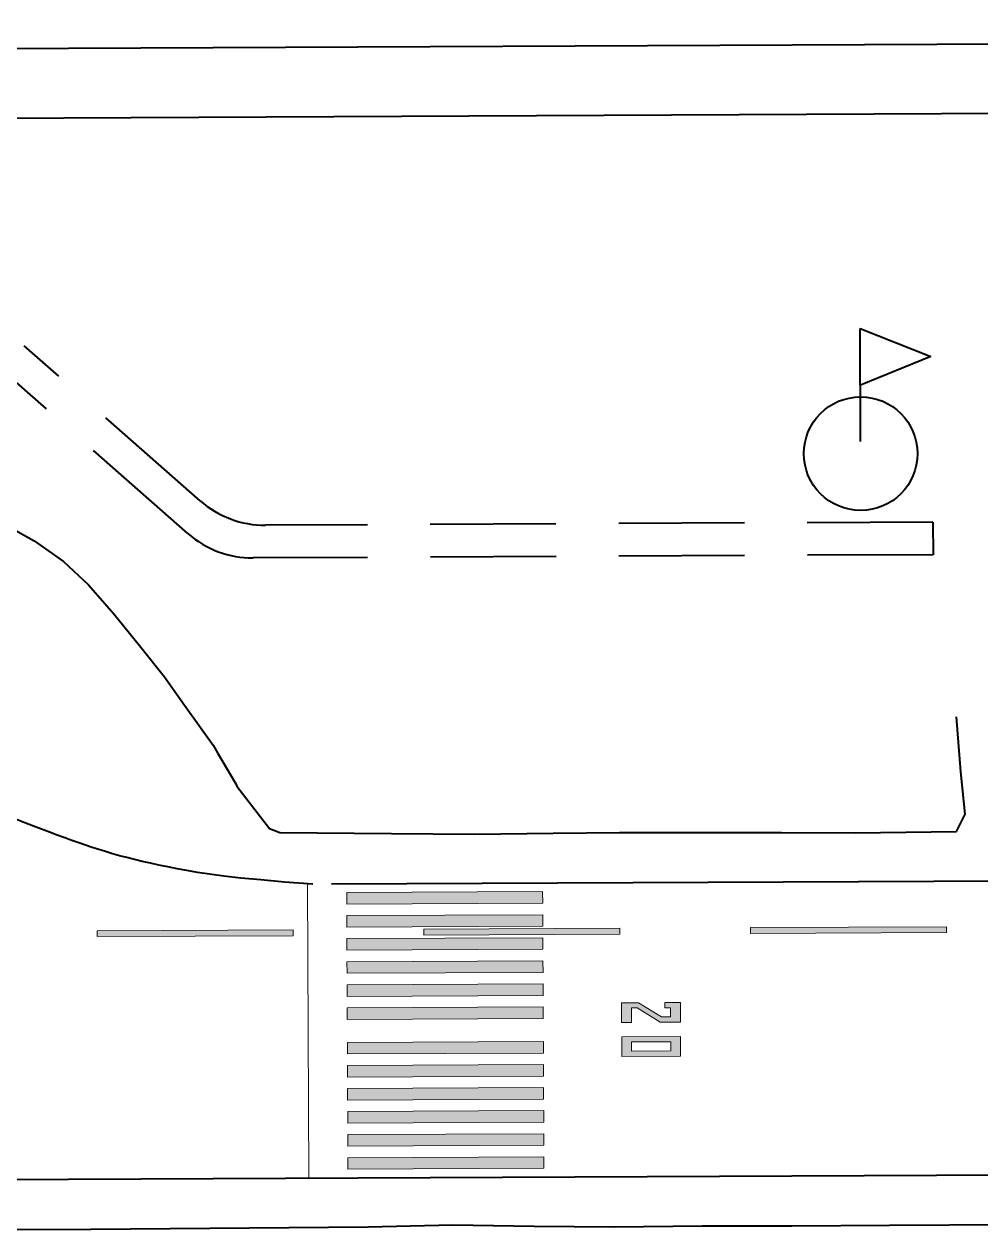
# Model space of a CAD drawing. Header units: metres. Extents: x 625987 to 635197, y 3048449 to 3066446.
# Drawn here: x 634613.162 to 634615.066, y 3063198.547 to 3063200.947 of the extents above; entities that cross this region are included whole.
import ezdxf

# ---------------------------------------------------------------- set-up
doc = ezdxf.new("R2010")
doc.units = ezdxf.units.M
doc.linetypes.add('CONTINOUS', pattern=[0])
doc.linetypes.add('HIDDEN', pattern=[0.375, 0.25, -0.125])
for name, color, linetype, lineweight in [('C-CLER-AERO', 253, 'Continuous', 5), ('C-EQPM-NAVD', 253, 'Continuous', 5), ('C-NTWK-WATR-AIRF', 253, 'HIDDEN', 0), ('C-ROAD-AIRF', 253, 'Continuous', 5), ('C-RUNN', 253, 'Continuous', 5), ('C-RUNN-MARK', 253, 'Continuous', 0), ('C-RUNW-IDEN', 253, 'Continuous', 0), ('C-RUNW-MARK', 252, 'Continuous', 20), ('C-SHLD', 253, 'Continuous', 5)]:
    doc.layers.add(name, color=color, linetype=linetype, lineweight=lineweight)
doc.layers.add('C-ROAD-CNTR-N', color=92, linetype='Continuous')
doc.styles.add('ADPI R', font='swiss.ttf')
doc.linetypes.add('OLS', pattern='A,4,-2,4,-2,["OLS",ADPI R,S=1.2,R=0,X=-1.7,Y=-0.5],-2,4,-2,4,-2', length=26)

# ---------------------------------------------------------------- blocks, each defined once
blk = doc.blocks.new('*U22')
at = {"layer": 'C-RUNN-MARK'}
for points in [[(634778.47, 3066265.29), (634767.52, 3066237.36), (634768.36, 3066237.03), (634779.31, 3066264.97)], [(634761.06, 3066218.41), (634760.23, 3066218.74), (634749.28, 3066190.81), (634750.12, 3066190.48)], [(634742.82, 3066171.86), (634741.98, 3066172.19), (634731.04, 3066144.26), (634731.88, 3066143.93)]]:
    blk.add_hatch(color=256, dxfattribs=at).paths.add_polyline_path(points)
for points in [[(634778.47, 3066265.29), (634767.52, 3066237.36), (634768.36, 3066237.03), (634779.31, 3066264.97)], [(634760.23, 3066218.74), (634749.28, 3066190.81), (634750.12, 3066190.48), (634761.06, 3066218.41)], [(634741.98, 3066172.19), (634731.04, 3066144.26), (634731.88, 3066143.93), (634742.82, 3066171.86)]]:
    blk.add_lwpolyline(points, close=True, dxfattribs=at)
blk = doc.blocks.new('*U23')
at = {"layer": 'C-RUNN-MARK'}
for points in [[(634778.47, 3066265.29), (634767.52, 3066237.36), (634768.36, 3066237.03), (634779.31, 3066264.97)], [(634761.06, 3066218.41), (634760.23, 3066218.74), (634749.28, 3066190.81), (634750.12, 3066190.48)], [(634742.82, 3066171.86), (634741.98, 3066172.19), (634731.04, 3066144.26), (634731.88, 3066143.93)]]:
    blk.add_hatch(color=256, dxfattribs=at).paths.add_polyline_path(points)
for points in [[(634778.47, 3066265.29), (634767.52, 3066237.36), (634768.36, 3066237.03), (634779.31, 3066264.97)], [(634760.23, 3066218.74), (634749.28, 3066190.81), (634750.12, 3066190.48), (634761.06, 3066218.41)], [(634741.98, 3066172.19), (634731.04, 3066144.26), (634731.88, 3066143.93), (634742.82, 3066171.86)]]:
    blk.add_lwpolyline(points, close=True, dxfattribs=at)
blk = doc.blocks.new('*E24')
at = {"layer": 'C-RUNN-MARK', "lineweight": 40, "xscale": 0.002599165789046899, "yscale": 0.002599239349365234, "zscale": 0.002599200000986457, "rotation": 111.6696554593716}
for name in ['*U22', '*U23']:
    blk.add_blockref(name, (642697.49157, 3064542.5593, 2882.9083), dxfattribs=at)
blk = doc.blocks.new('ID PISTE - 20-flat-1')
at = {"layer": 'C-RUNW-MARK'}
h = blk.add_hatch(color=256, dxfattribs=at)
h.paths.add_polyline_path([(57, -1.1), (48, -1.1), (48, -4.1), (57, -4.1)])
h.paths.add_polyline_path([(55.5, -3.3), (55.5, -1.9), (49.5, -1.9), (49.5, -3.3)], flags=16)
h.paths.add_polyline_path([(57, 4.1), (57, 1.1), (53.87, 1.1), (50.37, 3.3), (49.5, 3.3), (49.5, 1.1), (48, 1.1), (48, 4.1), (50.6, 4.1), (54.1, 1.9), (55.5, 1.9), (55.5, 3.3), (54.6, 3.3), (54.6, 4.1)])
at = {"layer": 'C-RUNW-MARK', "flags": 128}
for points in [[(57, 4.1), (57, 1.1), (53.87, 1.1), (50.37, 3.3), (49.5, 3.3), (49.5, 1.1), (48, 1.1), (48, 4.1), (50.6, 4.1), (54.1, 1.9), (55.5, 1.9), (55.5, 3.3), (54.6, 3.3), (54.6, 4.1)], [(57, -1.1), (48, -1.1), (48, -4.1), (57, -4.1)], [(55.5, -3.3), (55.5, -1.9), (49.5, -1.9), (49.5, -3.3)]]:
    blk.add_lwpolyline(points, close=True, dxfattribs=at)
blk = doc.blocks.new('SEUIL 45-flat-2')
at = {"layer": 'C-RUNW-IDEN'}
h = blk.add_hatch(color=256, dxfattribs=at)
h.paths.add_polyline_path([(36, -21.18), (6, -21.18), (6, -19.41), (36, -19.41)])
h.paths.add_polyline_path([(36, -14.12), (6, -14.12), (6, -12.35), (36, -12.35)])
h.paths.add_polyline_path([(6, -10.59), (36, -10.59), (36, -8.82), (6, -8.82)])
h.paths.add_polyline_path([(36, -7.06), (6, -7.06), (6, -5.29), (36, -5.29)])
h.paths.add_polyline_path([(36, -3.53), (6, -3.53), (6, -1.76), (36, -1.76)])
h.paths.add_polyline_path([(6, -17.65), (6, -15.88), (36, -15.88), (36, -17.65)])
h.paths.add_polyline_path([(36, 21.18), (6, 21.18), (6, 19.41), (36, 19.41)])
h.paths.add_polyline_path([(36, 14.12), (6, 14.12), (6, 12.35), (36, 12.35)])
h.paths.add_polyline_path([(6, 10.59), (36, 10.59), (36, 8.82), (6, 8.82)])
h.paths.add_polyline_path([(36, 7.06), (6, 7.06), (6, 5.29), (36, 5.29)])
h.paths.add_polyline_path([(36, 3.53), (6, 3.53), (6, 1.76), (36, 1.76)])
h.paths.add_polyline_path([(6, 17.65), (6, 15.88), (36, 15.88), (36, 17.65)])
blk.add_line((0, -22.5), (0, 22.5), dxfattribs=at)
for points in [[(36, 21.18), (6, 21.18), (6, 19.41), (36, 19.41)], [(6, 17.65), (6, 15.88), (36, 15.88), (36, 17.65)], [(36, 14.12), (6, 14.12), (6, 12.35), (36, 12.35)], [(6, 10.59), (36, 10.59), (36, 8.82), (6, 8.82)], [(36, 7.06), (6, 7.06), (6, 5.29), (36, 5.29)], [(36, 3.53), (6, 3.53), (6, 1.76), (36, 1.76)], [(36, -3.53), (6, -3.53), (6, -1.76), (36, -1.76)], [(36, -7.06), (6, -7.06), (6, -5.29), (36, -5.29)], [(6, -10.59), (36, -10.59), (36, -8.82), (6, -8.82)], [(36, -14.12), (6, -14.12), (6, -12.35), (36, -12.35)], [(6, -17.65), (6, -15.88), (36, -15.88), (36, -17.65)], [(36, -21.18), (6, -21.18), (6, -19.41), (36, -19.41)]]:
    blk.add_lwpolyline(points, close=True, dxfattribs=at)

msp = doc.modelspace()

# ---------------------------------------------------------------- linework, layer by layer
at = {"layer": 'C-CLER-AERO', "linetype": 'OLS', "lineweight": 40}
msp.add_line((634612.9391, 3063200.7588, 24568986.0801), (634652.5765, 3063200.9465, 24568986.0801), dxfattribs=at)
msp.add_line((634612.9391, 3063200.7588, 24568986.0801), (634652.5765, 3063200.9465, 24568986.0801), dxfattribs=at)
at = {"layer": 'C-EQPM-NAVD', "linetype": 'CONTINOUS', "lineweight": 40, "ltscale": 2}
for p, q in [((634614.8267, 3063200.1158, 24568986.0801), (634614.8256, 3063200.3407, 24568986.0801)), ((634614.8256, 3063200.3407, 24568986.0801), (634614.9666, 3063200.2851, 24568986.0801)), ((634614.8267, 3063200.1158, 24568986.0801), (634614.8256, 3063200.3407, 24568986.0801)), ((634614.8256, 3063200.3407, 24568986.0801), (634614.9666, 3063200.2851, 24568986.0801)), ((634614.9666, 3063200.2851, 24568986.0801), (634614.8261, 3063200.2282, 24568986.0801)), ((634614.9666, 3063200.2851, 24568986.0801), (634614.8261, 3063200.2282, 24568986.0801))]:
    msp.add_line(p, q, dxfattribs=at)
msp.add_ellipse((634614.8267, 3063200.0919, 24568986.0801), major_axis=(-0.0799, 0.0799), ratio=1, start_param=3.926991, end_param=10.210176, dxfattribs=at)
msp.add_ellipse((634614.8267, 3063200.0919, 24568986.0801), major_axis=(-0.0799, 0.0799), ratio=1, start_param=3.926991, end_param=10.210176, dxfattribs=at)
at = {"layer": 'C-NTWK-WATR-AIRF', "lineweight": 40}
for p, q in [((634613.5128, 3063199.9981, 24568986.0801), (634613.1625, 3063200.3063, 24568986.0801)), ((634613.5128, 3063199.9981, 24568986.0801), (634613.1625, 3063200.3063, 24568986.0801)), ((634613.4884, 3063199.933, 24568986.0801), (634613.1202, 3063200.257, 24568986.0801)), ((634613.4884, 3063199.933, 24568986.0801), (634613.1202, 3063200.257, 24568986.0801)), ((634614.9704, 3063199.9557, 24568986.0801), (634613.6425, 3063199.9495, 24568986.0801)), ((634614.9704, 3063199.9557, 24568986.0801), (634613.6425, 3063199.9495, 24568986.0801)), ((634614.9704, 3063199.9557, 24568986.0801), (634614.9707, 3063199.8908, 24568986.0801)), ((634614.9704, 3063199.9557, 24568986.0801), (634614.9707, 3063199.8908, 24568986.0801)), ((634614.9707, 3063199.8908, 24568986.0801), (634613.6181, 3063199.8844, 24568986.0801)), ((634614.9707, 3063199.8908, 24568986.0801), (634613.6181, 3063199.8844, 24568986.0801))]:
    msp.add_line(p, q, dxfattribs=at)
for centre, start_param, end_param in [((634613.6416, 3063200.1444, 24568986.0801), 1.634493, 2.360931), ((634613.6416, 3063200.1444, 24568986.0801), 1.634493, 2.360931), ((634613.6172, 3063200.0793, 24568986.0801), 1.634495, 2.360933), ((634613.6172, 3063200.0793, 24568986.0801), 1.634495, 2.360933)]:
    msp.add_ellipse(centre, major_axis=(-0.1378, 0.1378), ratio=1, start_param=start_param, end_param=end_param, dxfattribs=at)
at = {"layer": 'C-ROAD-AIRF', "lineweight": 40}
msp.add_line((634612.4098, 3063200.8948, 24568986.0801), (634616.5358, 3063200.9133, 24568986.0801), dxfattribs=at)
msp.add_line((634612.4098, 3063200.8948, 24568986.0801), (634616.5358, 3063200.9133, 24568986.0801), dxfattribs=at)
at = {"layer": 'C-RUNN', "lineweight": 40, "ltscale": 0.1}
for p, q in [((634613.1641, 3063199.3571, 24568986.0801), (634613.1471, 3063199.3637, 24568986.0801)), ((634613.1641, 3063199.3571, 24568986.0801), (634613.1471, 3063199.3637, 24568986.0801)), ((634613.1809, 3063199.3507, 24568986.0801), (634613.1641, 3063199.3571, 24568986.0801)), ((634613.1809, 3063199.3507, 24568986.0801), (634613.1641, 3063199.3571, 24568986.0801)), ((634613.1972, 3063199.3446, 24568986.0801), (634613.1809, 3063199.3507, 24568986.0801)), ((634613.1972, 3063199.3446, 24568986.0801), (634613.1809, 3063199.3507, 24568986.0801)), ((634613.2131, 3063199.3386, 24568986.0801), (634613.1972, 3063199.3446, 24568986.0801)), ((634613.2131, 3063199.3386, 24568986.0801), (634613.1972, 3063199.3446, 24568986.0801)), ((634613.2285, 3063199.333, 24568986.0801), (634613.2131, 3063199.3386, 24568986.0801)), ((634613.2285, 3063199.333, 24568986.0801), (634613.2131, 3063199.3386, 24568986.0801)), ((634613.2432, 3063199.3276, 24568986.0801), (634613.2285, 3063199.333, 24568986.0801)), ((634613.2432, 3063199.3276, 24568986.0801), (634613.2285, 3063199.333, 24568986.0801)), ((634613.2574, 3063199.3224, 24568986.0801), (634613.2432, 3063199.3276, 24568986.0801)), ((634613.2574, 3063199.3224, 24568986.0801), (634613.2432, 3063199.3276, 24568986.0801)), ((634613.2711, 3063199.3176, 24568986.0801), (634613.2574, 3063199.3224, 24568986.0801)), ((634613.2711, 3063199.3176, 24568986.0801), (634613.2574, 3063199.3224, 24568986.0801)), ((634613.2846, 3063199.3129, 24568986.0801), (634613.2711, 3063199.3176, 24568986.0801)), ((634613.2846, 3063199.3129, 24568986.0801), (634613.2711, 3063199.3176, 24568986.0801)), ((634613.2979, 3063199.3084, 24568986.0801), (634613.2846, 3063199.3129, 24568986.0801)), ((634613.2979, 3063199.3084, 24568986.0801), (634613.2846, 3063199.3129, 24568986.0801)), ((634613.3112, 3063199.3041, 24568986.0801), (634613.2979, 3063199.3084, 24568986.0801)), ((634613.3112, 3063199.3041, 24568986.0801), (634613.2979, 3063199.3084, 24568986.0801)), ((634613.3246, 3063199.3, 24568986.0801), (634613.3112, 3063199.3041, 24568986.0801)), ((634613.3246, 3063199.3, 24568986.0801), (634613.3112, 3063199.3041, 24568986.0801)), ((634613.3383, 3063199.2959, 24568986.0801), (634613.3246, 3063199.3, 24568986.0801)), ((634613.3383, 3063199.2959, 24568986.0801), (634613.3246, 3063199.3, 24568986.0801)), ((634613.3523, 3063199.292, 24568986.0801), (634613.3383, 3063199.2959, 24568986.0801)), ((634613.3523, 3063199.292, 24568986.0801), (634613.3383, 3063199.2959, 24568986.0801)), ((634613.3668, 3063199.2881, 24568986.0801), (634613.3523, 3063199.292, 24568986.0801)), ((634613.3668, 3063199.2881, 24568986.0801), (634613.3523, 3063199.292, 24568986.0801)), ((634613.3818, 3063199.2843, 24568986.0801), (634613.3668, 3063199.2881, 24568986.0801)), ((634613.3818, 3063199.2843, 24568986.0801), (634613.3668, 3063199.2881, 24568986.0801)), ((634613.3974, 3063199.2805, 24568986.0801), (634613.3818, 3063199.2843, 24568986.0801)), ((634613.3974, 3063199.2805, 24568986.0801), (634613.3818, 3063199.2843, 24568986.0801)), ((634613.4137, 3063199.2768, 24568986.0801), (634613.3974, 3063199.2805, 24568986.0801)), ((634613.4137, 3063199.2768, 24568986.0801), (634613.3974, 3063199.2805, 24568986.0801)), ((634613.4306, 3063199.2731, 24568986.0801), (634613.4137, 3063199.2768, 24568986.0801)), ((634613.4306, 3063199.2731, 24568986.0801), (634613.4137, 3063199.2768, 24568986.0801)), ((634613.4482, 3063199.2695, 24568986.0801), (634613.4306, 3063199.2731, 24568986.0801)), ((634613.4482, 3063199.2695, 24568986.0801), (634613.4306, 3063199.2731, 24568986.0801)), ((634613.4667, 3063199.2659, 24568986.0801), (634613.4482, 3063199.2695, 24568986.0801)), ((634613.4667, 3063199.2659, 24568986.0801), (634613.4482, 3063199.2695, 24568986.0801)), ((634613.486, 3063199.2623, 24568986.0801), (634613.4667, 3063199.2659, 24568986.0801)), ((634613.486, 3063199.2623, 24568986.0801), (634613.4667, 3063199.2659, 24568986.0801)), ((634613.5072, 3063199.2587, 24568986.0801), (634613.486, 3063199.2623, 24568986.0801)), ((634613.5072, 3063199.2587, 24568986.0801), (634613.486, 3063199.2623, 24568986.0801)), ((634613.5315, 3063199.255, 24568986.0801), (634613.5072, 3063199.2587, 24568986.0801)), ((634613.5315, 3063199.255, 24568986.0801), (634613.5072, 3063199.2587, 24568986.0801)), ((634613.5598, 3063199.2513, 24568986.0801), (634613.5315, 3063199.255, 24568986.0801)), ((634613.5598, 3063199.2513, 24568986.0801), (634613.5315, 3063199.255, 24568986.0801)), ((634613.5934, 3063199.2475, 24568986.0801), (634613.5598, 3063199.2513, 24568986.0801)), ((634613.5934, 3063199.2475, 24568986.0801), (634613.5598, 3063199.2513, 24568986.0801)), ((634613.6334, 3063199.2436, 24568986.0801), (634613.5934, 3063199.2475, 24568986.0801)), ((634613.6334, 3063199.2436, 24568986.0801), (634613.5934, 3063199.2475, 24568986.0801)), ((634613.6808, 3063199.2396, 24568986.0801), (634613.6334, 3063199.2436, 24568986.0801)), ((634613.6808, 3063199.2396, 24568986.0801), (634613.6334, 3063199.2436, 24568986.0801)), ((634613.7368, 3063199.2354, 24568986.0801), (634613.6808, 3063199.2396, 24568986.0801)), ((634613.7368, 3063199.2354, 24568986.0801), (634613.6808, 3063199.2396, 24568986.0801)), ((634613.7743, 3063199.2357, 24568986.0801), (634619.1352, 3063199.2611, 24568986.0801)), ((634613.7743, 3063199.2357, 24568986.0801), (634619.1352, 3063199.2611, 24568986.0801)), ((634612.5029, 3063198.6448, 24568986.0801), (634617.0879, 3063198.6665, 24568986.0801)), ((634612.5029, 3063198.6448, 24568986.0801), (634617.0879, 3063198.6665, 24568986.0801))]:
    msp.add_line(p, q, dxfattribs=at)
at = {"layer": 'C-SHLD', "lineweight": 40}
for p, q in [((634613.1247, 3063199.9508, 24568986.0801), (634613.1823, 3063199.9182, 24568986.0801)), ((634613.1247, 3063199.9508, 24568986.0801), (634613.1823, 3063199.9182, 24568986.0801)), ((634613.1823, 3063199.9182, 24568986.0801), (634613.2409, 3063199.8773, 24568986.0801)), ((634613.1823, 3063199.9182, 24568986.0801), (634613.2409, 3063199.8773, 24568986.0801)), ((634613.2409, 3063199.8773, 24568986.0801), (634613.2905, 3063199.8307, 24568986.0801)), ((634613.2409, 3063199.8773, 24568986.0801), (634613.2905, 3063199.8307, 24568986.0801)), ((634613.2905, 3063199.8307, 24568986.0801), (634613.3407, 3063199.7735, 24568986.0801)), ((634613.2905, 3063199.8307, 24568986.0801), (634613.3407, 3063199.7735, 24568986.0801)), ((634613.3407, 3063199.7735, 24568986.0801), (634613.392, 3063199.7099, 24568986.0801)), ((634613.3407, 3063199.7735, 24568986.0801), (634613.392, 3063199.7099, 24568986.0801)), ((634613.392, 3063199.7099, 24568986.0801), (634613.4416, 3063199.648, 24568986.0801)), ((634613.392, 3063199.7099, 24568986.0801), (634613.4416, 3063199.648, 24568986.0801)), ((634613.4416, 3063199.648, 24568986.0801), (634613.4814, 3063199.5913, 24568986.0801)), ((634613.4416, 3063199.648, 24568986.0801), (634613.4814, 3063199.5913, 24568986.0801)), ((634613.4814, 3063199.5913, 24568986.0801), (634613.5388, 3063199.5118, 24568986.0801)), ((634613.4814, 3063199.5913, 24568986.0801), (634613.5388, 3063199.5118, 24568986.0801)), ((634615.0263, 3063199.4591, 24568986.0801), (634615.0171, 3063199.5683, 24568986.0801)), ((634615.0263, 3063199.4591, 24568986.0801), (634615.0171, 3063199.5683, 24568986.0801)), ((634613.5388, 3063199.5118, 24568986.0801), (634613.5469, 3063199.4965, 24568986.0801)), ((634613.5388, 3063199.5118, 24568986.0801), (634613.5469, 3063199.4965, 24568986.0801)), ((634613.5469, 3063199.4965, 24568986.0801), (634613.5838, 3063199.4348, 24568986.0801)), ((634613.5469, 3063199.4965, 24568986.0801), (634613.5838, 3063199.4348, 24568986.0801)), ((634615.0349, 3063199.3743, 24568986.0801), (634615.0263, 3063199.4591, 24568986.0801)), ((634615.0349, 3063199.3743, 24568986.0801), (634615.0263, 3063199.4591, 24568986.0801)), ((634613.5838, 3063199.4348, 24568986.0801), (634613.5859, 3063199.4304, 24568986.0801)), ((634613.5838, 3063199.4348, 24568986.0801), (634613.5859, 3063199.4304, 24568986.0801)), ((634613.5859, 3063199.4304, 24568986.0801), (634613.6506, 3063199.3458, 24568986.0801)), ((634613.5859, 3063199.4304, 24568986.0801), (634613.6506, 3063199.3458, 24568986.0801)), ((634615.0176, 3063199.3401, 24568986.0801), (634615.0349, 3063199.3743, 24568986.0801)), ((634615.0176, 3063199.3401, 24568986.0801), (634615.0349, 3063199.3743, 24568986.0801)), ((634613.6506, 3063199.3458, 24568986.0801), (634613.6709, 3063199.3381, 24568986.0801)), ((634613.6506, 3063199.3458, 24568986.0801), (634613.6709, 3063199.3381, 24568986.0801)), ((634613.6709, 3063199.3381, 24568986.0801), (634613.8933, 3063199.3358, 24568986.0801)), ((634613.6709, 3063199.3381, 24568986.0801), (634613.8933, 3063199.3358, 24568986.0801)), ((634613.8933, 3063199.3358, 24568986.0801), (634614.0583, 3063199.3348, 24568986.0801)), ((634613.8933, 3063199.3358, 24568986.0801), (634614.0583, 3063199.3348, 24568986.0801)), ((634614.0583, 3063199.3348, 24568986.0801), (634614.2151, 3063199.3368, 24568986.0801)), ((634614.0583, 3063199.3348, 24568986.0801), (634614.2151, 3063199.3368, 24568986.0801)), ((634614.2151, 3063199.3368, 24568986.0801), (634614.3467, 3063199.3381, 24568986.0801)), ((634614.2151, 3063199.3368, 24568986.0801), (634614.3467, 3063199.3381, 24568986.0801)), ((634614.3467, 3063199.3381, 24568986.0801), (634614.5062, 3063199.338, 24568986.0801)), ((634614.3467, 3063199.3381, 24568986.0801), (634614.5062, 3063199.338, 24568986.0801)), ((634614.5062, 3063199.338, 24568986.0801), (634614.6694, 3063199.3381, 24568986.0801)), ((634614.5062, 3063199.338, 24568986.0801), (634614.6694, 3063199.3381, 24568986.0801)), ((634614.6694, 3063199.3381, 24568986.0801), (634614.8155, 3063199.3376, 24568986.0801)), ((634614.6694, 3063199.3381, 24568986.0801), (634614.8155, 3063199.3376, 24568986.0801)), ((634614.8155, 3063199.3376, 24568986.0801), (634615.0176, 3063199.3401, 24568986.0801)), ((634614.8155, 3063199.3376, 24568986.0801), (634615.0176, 3063199.3401, 24568986.0801)), ((634613.0053, 3063198.5474, 24568986.0801), (634613.2953, 3063198.5488, 24568986.0801)), ((634613.0053, 3063198.5474, 24568986.0801), (634613.2953, 3063198.5488, 24568986.0801)), ((634613.2953, 3063198.5488, 24568986.0801), (634613.8468, 3063198.5535, 24568986.0801)), ((634613.2953, 3063198.5488, 24568986.0801), (634613.8468, 3063198.5535, 24568986.0801)), ((634613.8468, 3063198.5535, 24568986.0801), (634614.0155, 3063198.5577, 24568986.0801)), ((634613.8468, 3063198.5535, 24568986.0801), (634614.0155, 3063198.5577, 24568986.0801)), ((634614.0155, 3063198.5577, 24568986.0801), (634614.177, 3063198.5546, 24568986.0801)), ((634614.0155, 3063198.5577, 24568986.0801), (634614.177, 3063198.5546, 24568986.0801)), ((634614.177, 3063198.5546, 24568986.0801), (634614.3366, 3063198.5532, 24568986.0801)), ((634614.177, 3063198.5546, 24568986.0801), (634614.3366, 3063198.5532, 24568986.0801)), ((634614.3366, 3063198.5532, 24568986.0801), (634614.5111, 3063198.5553, 24568986.0801)), ((634614.3366, 3063198.5532, 24568986.0801), (634614.5111, 3063198.5553, 24568986.0801)), ((634614.5111, 3063198.5553, 24568986.0801), (634614.6897, 3063198.5552, 24568986.0801)), ((634614.5111, 3063198.5553, 24568986.0801), (634614.6897, 3063198.5552, 24568986.0801)), ((634614.6897, 3063198.5552, 24568986.0801), (634614.8841, 3063198.5571, 24568986.0801)), ((634614.6897, 3063198.5552, 24568986.0801), (634614.8841, 3063198.5571, 24568986.0801)), ((634614.8841, 3063198.5571, 24568986.0801), (634615.1647, 3063198.558, 24568986.0801)), ((634614.8841, 3063198.5571, 24568986.0801), (634615.1647, 3063198.558, 24568986.0801))]:
    msp.add_line(p, q, dxfattribs=at)

# ---------------------------------------------------------------- block references
at = {"lineweight": 40, "xscale": 0.01299634186923651, "yscale": 0.01299619767814875, "zscale": 0.01299600020070102, "rotation": 0.2706577389460842}
for name in ['SEUIL 45-flat-2', 'SEUIL 45-flat-2', 'ID PISTE - 20-flat-1', 'ID PISTE - 20-flat-1']:
    msp.add_blockref(name, (634613.7275, 3063198.943, 24568986.0801), dxfattribs=at)
at = {"layer": 'C-ROAD-CNTR-N', "xscale": 5.000000018859282, "yscale": 5.000000447966158, "zscale": 5.000000075318439}
msp.add_blockref('*E24', (-2538794.4694, -12252466.7879, 24554571.5384), dxfattribs=at)

doc.saveas('drawing.dxf')
